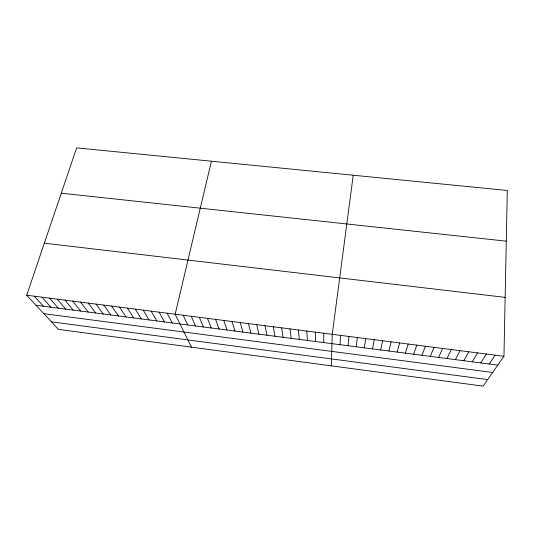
<?xml version="1.0" encoding="UTF-8"?>
<svg xmlns="http://www.w3.org/2000/svg" width="534" height="534" viewBox="0 0 534 534"><rect width="100%" height="100%" fill="white"/><g stroke="black" fill="none" stroke-linecap="round" stroke-linejoin="round"><path stroke-width="0.8" d="M323.744 342.574L323.744 333.229M503.949 356.278L507.3 190.471L76.629 147.871L26.7 295.229L58.46 329.391L483.123 386.129L503.949 356.278L26.7 295.229M331.28 365.843L332.241 334.311L353.234 175.232M340.018 344.684L340.585 335.379M348.108 345.732L348.949 336.453M356.218 346.78L357.339 337.521M364.348 347.834L365.757 338.603M372.505 348.896L374.194 339.677M380.682 349.95L382.664 340.765M211.417 161.201L175.152 314.219L191.439 347.153M388.892 351.018L391.155 341.847M397.116 352.08L399.672 342.941M405.373 353.154L408.216 344.029M413.65 354.222L416.787 345.131M421.947 355.304L425.384 346.226M430.277 356.378L434.009 347.334M438.628 357.46L442.659 348.435M446.998 358.548L451.33 349.55M455.402 359.636L460.034 350.658M463.826 360.73L468.765 351.779M472.276 361.825L477.516 352.894M480.747 362.92L486.3 354.022M489.251 364.021L495.111 355.15M61.27 193.195L506.272 241.154M44.335 243.177L505.137 297.371M36.052 305.288L497.775 365.129M43.855 313.678L492.648 372.472M51.458 321.862L487.682 379.601M34.309 296.203L43.434 306.242M41.939 297.178L50.837 307.204M49.595 298.159L58.259 308.165M57.271 299.14L65.709 309.133M64.968 300.128L73.171 310.1M72.691 301.109L80.661 311.068M80.434 302.104L88.17 312.043M88.197 303.098L95.699 313.017M95.987 304.093L103.249 313.999M103.803 305.094L110.825 314.98M111.633 306.095L118.415 315.961M119.496 307.097L126.031 316.949M127.372 308.105L133.674 317.937M135.276 309.119L141.33 318.931M143.205 310.134L149.013 319.926M151.155 311.148L156.716 320.927M159.132 312.17L164.439 321.929M167.129 313.191L172.188 322.93M183.195 315.247L187.748 324.946M191.265 316.282L195.564 325.96M199.362 317.316L203.401 326.975M207.479 318.357L211.264 327.996M215.623 319.399L219.147 329.017M223.793 320.44L227.05 330.039M231.983 321.488L234.98 331.067M240.2 322.543L242.93 332.101M248.443 323.591L250.907 333.136M256.707 324.652L258.903 334.171M264.998 325.713L266.927 335.212M273.315 326.775L274.977 336.253M281.658 327.843L283.04 337.301M290.022 328.911L291.137 338.349M298.413 329.985L299.254 339.397M306.836 331.06L307.39 340.452M315.28 332.141L315.554 341.513"/></g></svg>
